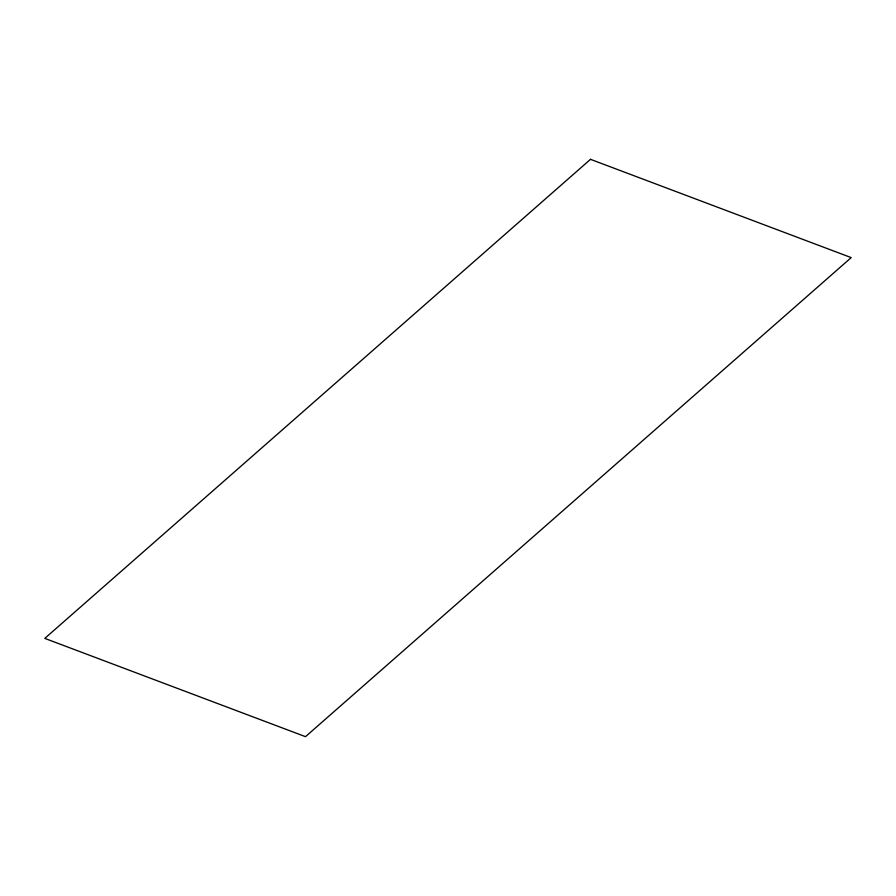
<?xml version="1.0" encoding="UTF-8"?>
<svg xmlns="http://www.w3.org/2000/svg" width="896" height="896" viewBox="0 0 896 896"><rect width="100%" height="100%" fill="white"/><g stroke="black" fill="none" stroke-linecap="round" stroke-linejoin="round"><path stroke-width="1.34" d="M590.498 159.331L44.8 638.389L305.502 736.669L851.2 257.611L590.498 159.331"/></g></svg>
